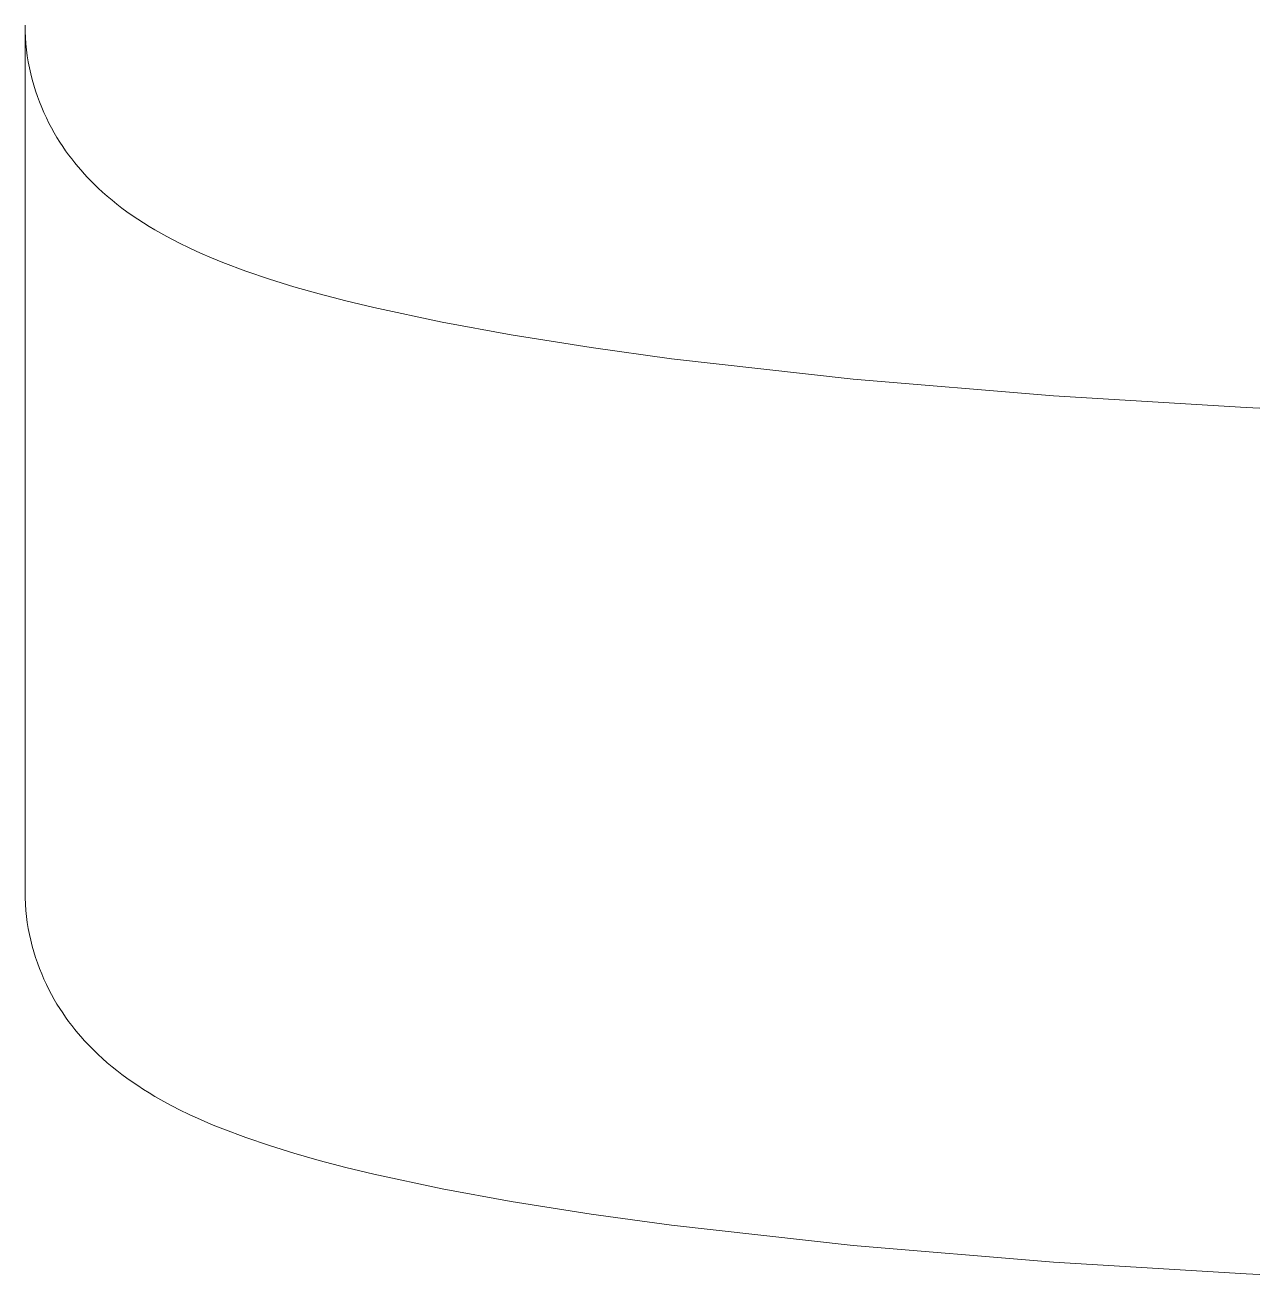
# Model space of a CAD drawing. Header units: millimetres. Extents: x -75 to 3710, y -20 to 2482.
# Drawn here: x 1617.86 to 1631.19, y 2299.62 to 2313.23 of the extents above; entities that cross this region are included whole.
import ezdxf

# ---------------------------------------------------------------- set-up
doc = ezdxf.new("R2010")
doc.units = ezdxf.units.MM
doc.layers.add('ZANO_R', color=7, linetype='Continuous', lineweight=0)

msp = doc.modelspace()

# ---------------------------------------------------------------- linework, layer by layer
at = {"layer": 'ZANO_R'}
for p, q in [((1617.857, 2313.228), (1617.857, 2305.109)), ((1617.857, 2313.227), (1617.858, 2313.159)), ((1617.858, 2313.159), (1617.861, 2313.091)), ((1617.861, 2313.091), (1617.866, 2313.024)), ((1617.866, 2313.024), (1617.873, 2312.958)), ((1617.873, 2312.958), (1617.881, 2312.892)), ((1617.881, 2312.892), (1617.892, 2312.827)), ((1617.892, 2312.827), (1617.904, 2312.763)), ((1617.904, 2312.763), (1617.918, 2312.699)), ((1617.918, 2312.699), (1617.934, 2312.636)), ((1617.934, 2312.636), (1617.951, 2312.574)), ((1617.951, 2312.574), (1617.97, 2312.513)), ((1617.97, 2312.513), (1617.991, 2312.453)), ((1617.991, 2312.453), (1618.013, 2312.393)), ((1618.013, 2312.393), (1618.037, 2312.334)), ((1618.037, 2312.334), (1618.062, 2312.277)), ((1618.062, 2312.277), (1618.088, 2312.22)), ((1618.088, 2312.22), (1618.115, 2312.164)), ((1618.115, 2312.164), (1618.144, 2312.111)), ((1618.144, 2312.111), (1618.173, 2312.058)), ((1618.173, 2312.058), (1618.203, 2312.008)), ((1618.203, 2312.008), (1618.233, 2311.958)), ((1618.233, 2311.958), (1618.265, 2311.91)), ((1618.265, 2311.91), (1618.297, 2311.864)), ((1618.297, 2311.864), (1618.329, 2311.819)), ((1618.329, 2311.819), (1618.363, 2311.775)), ((1618.363, 2311.775), (1618.396, 2311.732)), ((1618.396, 2311.732), (1618.431, 2311.691)), ((1618.431, 2311.691), (1618.465, 2311.651)), ((1618.465, 2311.651), (1618.5, 2311.612)), ((1618.5, 2311.612), (1618.535, 2311.574)), ((1618.535, 2311.574), (1618.571, 2311.537)), ((1618.571, 2311.537), (1618.607, 2311.501)), ((1618.607, 2311.501), (1618.652, 2311.458)), ((1618.652, 2311.458), (1618.698, 2311.415)), ((1618.698, 2311.415), (1618.749, 2311.37)), ((1618.749, 2311.37), (1618.801, 2311.326)), ((1618.801, 2311.326), (1618.854, 2311.284)), ((1618.854, 2311.284), (1618.908, 2311.242)), ((1618.908, 2311.242), (1618.963, 2311.202)), ((1618.963, 2311.202), (1619.018, 2311.162)), ((1619.018, 2311.162), (1619.079, 2311.121)), ((1619.079, 2311.121), (1619.141, 2311.081)), ((1619.141, 2311.081), (1619.204, 2311.042)), ((1619.204, 2311.042), (1619.267, 2311.004)), ((1619.267, 2311.004), (1619.396, 2310.931)), ((1619.396, 2310.931), (1619.527, 2310.863)), ((1619.527, 2310.863), (1619.644, 2310.807)), ((1619.644, 2310.807), (1619.761, 2310.753)), ((1619.761, 2310.753), (1619.881, 2310.701)), ((1619.881, 2310.701), (1620.003, 2310.652)), ((1620.003, 2310.652), (1620.252, 2310.558)), ((1620.252, 2310.558), (1620.509, 2310.471)), ((1620.509, 2310.471), (1620.775, 2310.388)), ((1620.775, 2310.388), (1621.051, 2310.31)), ((1621.051, 2310.31), (1621.339, 2310.234)), ((1621.339, 2310.234), (1621.641, 2310.161)), ((1621.641, 2310.161), (1622.385, 2310.001)), ((1622.385, 2310.001), (1623.133, 2309.864)), ((1623.133, 2309.864), (1624.002, 2309.726)), ((1624.002, 2309.726), (1624.873, 2309.606)), ((1624.873, 2309.606), (1626.846, 2309.385)), ((1626.846, 2309.385), (1629.021, 2309.204)), ((1629.021, 2309.204), (1631.114, 2309.077)), ((1631.114, 2309.077), (1632.275, 2309.023)), ((1617.857, 2305.109), (1617.857, 2305.106)), ((1617.857, 2305.106), (1617.857, 2303.822)), ((1617.857, 2303.821), (1617.858, 2303.753)), ((1617.858, 2303.753), (1617.861, 2303.685)), ((1617.861, 2303.685), (1617.866, 2303.618)), ((1617.866, 2303.618), (1617.873, 2303.552)), ((1617.873, 2303.552), (1617.881, 2303.486)), ((1617.881, 2303.486), (1617.892, 2303.421)), ((1617.892, 2303.421), (1617.904, 2303.357)), ((1617.904, 2303.357), (1617.918, 2303.293)), ((1617.918, 2303.293), (1617.934, 2303.23)), ((1617.934, 2303.23), (1617.951, 2303.168)), ((1617.951, 2303.168), (1617.97, 2303.107)), ((1617.97, 2303.107), (1617.991, 2303.047)), ((1617.991, 2303.047), (1618.013, 2302.987)), ((1618.013, 2302.987), (1618.037, 2302.928)), ((1618.037, 2302.928), (1618.062, 2302.87)), ((1618.062, 2302.87), (1618.088, 2302.814)), ((1618.088, 2302.814), (1618.115, 2302.758)), ((1618.115, 2302.758), (1618.144, 2302.704)), ((1618.144, 2302.704), (1618.173, 2302.652)), ((1618.173, 2302.652), (1618.203, 2302.601)), ((1618.203, 2302.601), (1618.233, 2302.552)), ((1618.233, 2302.552), (1618.265, 2302.504)), ((1618.265, 2302.504), (1618.297, 2302.458)), ((1618.297, 2302.458), (1618.329, 2302.413)), ((1618.329, 2302.413), (1618.363, 2302.369)), ((1618.363, 2302.369), (1618.396, 2302.326)), ((1618.396, 2302.326), (1618.431, 2302.285)), ((1618.431, 2302.285), (1618.465, 2302.245)), ((1618.465, 2302.245), (1618.5, 2302.206)), ((1618.5, 2302.206), (1618.535, 2302.168)), ((1618.535, 2302.168), (1618.571, 2302.131)), ((1618.571, 2302.131), (1618.607, 2302.095)), ((1618.607, 2302.095), (1618.652, 2302.052)), ((1618.652, 2302.052), (1618.698, 2302.009)), ((1618.698, 2302.009), (1618.749, 2301.964)), ((1618.749, 2301.964), (1618.801, 2301.92)), ((1618.801, 2301.92), (1618.854, 2301.878)), ((1618.854, 2301.878), (1618.908, 2301.836)), ((1618.908, 2301.836), (1618.963, 2301.796)), ((1618.963, 2301.796), (1619.018, 2301.756)), ((1619.018, 2301.756), (1619.079, 2301.715)), ((1619.079, 2301.715), (1619.141, 2301.675)), ((1619.141, 2301.675), (1619.204, 2301.636)), ((1619.204, 2301.636), (1619.267, 2301.598)), ((1619.267, 2301.598), (1619.396, 2301.525)), ((1619.396, 2301.525), (1619.527, 2301.457)), ((1619.527, 2301.457), (1619.644, 2301.4)), ((1619.644, 2301.4), (1619.761, 2301.347)), ((1619.761, 2301.347), (1619.881, 2301.295)), ((1619.881, 2301.295), (1620.003, 2301.245)), ((1620.003, 2301.245), (1620.252, 2301.152)), ((1620.252, 2301.152), (1620.509, 2301.065)), ((1620.509, 2301.065), (1620.775, 2300.982)), ((1620.775, 2300.982), (1621.051, 2300.904)), ((1621.051, 2300.904), (1621.339, 2300.828)), ((1621.339, 2300.828), (1621.641, 2300.755)), ((1621.641, 2300.755), (1622.385, 2300.595)), ((1622.385, 2300.595), (1623.133, 2300.458)), ((1623.133, 2300.458), (1624.002, 2300.32)), ((1624.002, 2300.32), (1624.873, 2300.2)), ((1624.873, 2300.2), (1626.846, 2299.979)), ((1626.846, 2299.979), (1629.021, 2299.798)), ((1629.021, 2299.798), (1631.114, 2299.671)), ((1631.114, 2299.671), (1632.275, 2299.617))]:
    msp.add_line(p, q, dxfattribs=at)

doc.saveas('drawing.dxf')
